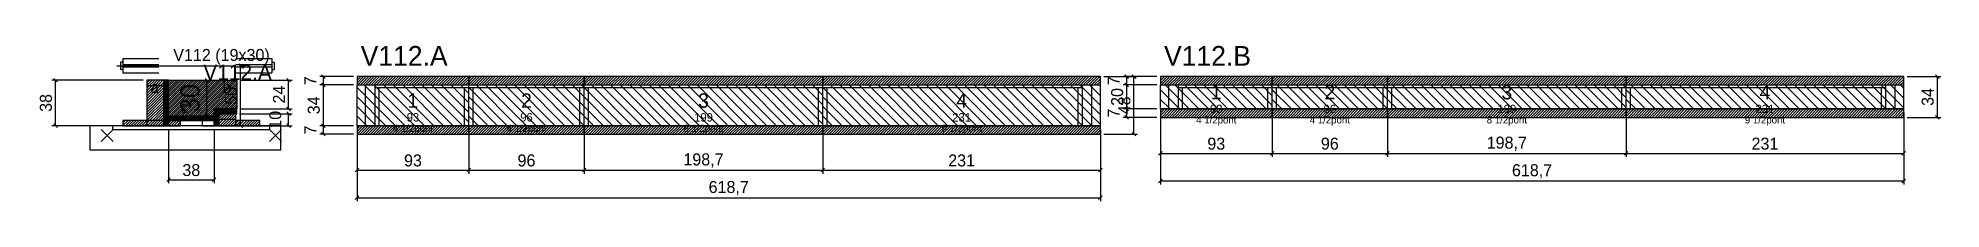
# Model space of a CAD drawing. Extents: x -69 to 1515, y -97 to 33.
import ezdxf
from ezdxf.enums import TextEntityAlignment as Align

# ---------------------------------------------------------------- set-up
doc = ezdxf.new("R2010")
doc.units = 0
for name, color, linetype in [('5', 5, 'Continuous'), ('barrote', 126, 'Continuous'), ('CONCRETO', 251, 'Continuous'), ('COTA', 241, 'Continuous'), ('Cota Seção (2x)', 241, 'Continuous'), ('detalhes', 7, 'Continuous'), ('Hachura', 251, 'Continuous'), ('Madeira', 126, 'Continuous'), ('NOMENCLATURA', 7, 'Continuous'), ('Painéis', 200, 'Continuous'), ('presilha', 224, 'Continuous'), ('Reaproveitamento', 30, 'Continuous'), ('SARR_2.2x7', 40, 'Continuous'), ('SARR_3.5x7', 81, 'Continuous'), ('SCO-___-LAJ', 224, 'Continuous'), ('TENSOR', 224, 'Continuous'), ('texto', 7, 'Continuous'), ('Texto Seção', 7, 'Continuous')]:
    doc.layers.add(name, color=color, linetype=linetype)
doc.dimstyles.new('PAINEL', dxfattribs={"dimtxt": 10, "dimasz": 3, "dimexe": 3, "dimexo": 3, "dimgap": 3, "dimtad": 1, "dimblk": 'OBLIQUE', "dimblk1": 'OBLIQUE', "dimcen": 2.5, "dimclrd": 4, "dimclre": 4, "dimclrt": 240, "dimazin": 3, "dimtfac": 1, "dimtmove": 0, "dimatfit": 3})
doc.dimstyles.new('SECAO2X', dxfattribs={"dimtxt": 16, "dimasz": 3, "dimexe": 3, "dimexo": 3, "dimgap": 3, "dimtad": 1, "dimblk": 'OBLIQUE', "dimblk1": 'OBLIQUE', "dimcen": 2.5, "dimclrd": 4, "dimclre": 4, "dimclrt": 240, "dimazin": 3, "dimtfac": 1, "dimtmove": 0, "dimatfit": 3})

# ---------------------------------------------------------------- blocks, each defined once
blk = doc.blocks.new('_OBLIQUE')
at = {"color": 0, "linetype": 'BYBLOCK'}
blk.add_line((-0.5, -0.5), (0.5, 0.5), dxfattribs=at)

msp = doc.modelspace()

# ---------------------------------------------------------------- hatches: boundary and pattern name
at = {"layer": 'COTA'}
h = msp.add_hatch(dxfattribs=at)
h.set_pattern_fill('ANSI31', scale=0.4)
h.paths.add_polyline_path([(40, -26), (40, 4), (97, 4), (97, -20), (78, -20), (78, -26)])
h = msp.add_hatch(dxfattribs=at)
h.set_pattern_fill('ANSI31', scale=0.5)
h.paths.add_polyline_path([(197, 0), (290, 0), (290, 7), (197, 7)])
h = msp.add_hatch(dxfattribs=at)
h.set_pattern_fill('ANSI31', scale=0.5)
h.paths.add_polyline_path([(290, 0), (386, 0), (386, 7), (290, 7)])
h = msp.add_hatch(dxfattribs=at)
h.set_pattern_fill('ANSI31', scale=0.5)
h.paths.add_polyline_path([(386, 0), (584.7, 0), (584.7, 7), (386, 7)])
h = msp.add_hatch(dxfattribs=at)
h.set_pattern_fill('ANSI31', scale=0.5)
h.paths.add_polyline_path([(584.7, 0), (815.7, 0), (815.7, 7), (584.7, 7)])
h = msp.add_hatch(dxfattribs=at)
h.set_pattern_fill('ANSI31', scale=0.5)
h.paths.add_polyline_path([(865.7, 0), (958.7, 0), (958.7, 7), (865.7, 7)])
h = msp.add_hatch(dxfattribs=at)
h.set_pattern_fill('ANSI31', scale=0.5)
h.paths.add_polyline_path([(958.7, 0), (1054.7, 0), (1054.7, 7), (958.7, 7)])
h = msp.add_hatch(dxfattribs=at)
h.set_pattern_fill('ANSI31', scale=0.5)
h.paths.add_polyline_path([(1054.7, 0), (1253.4, 0), (1253.4, 7), (1054.7, 7)])
h = msp.add_hatch(dxfattribs=at)
h.set_pattern_fill('ANSI31', scale=0.5)
h.paths.add_polyline_path([(1253.4, 0), (1484.4, 0), (1484.4, 7), (1253.4, 7)])
h = msp.add_hatch(dxfattribs=at)
h.set_pattern_fill('ANSI31', scale=0.5)
h.paths.add_polyline_path([(865.7, -27), (958.7, -27), (958.7, -20), (865.7, -20)])
h = msp.add_hatch(dxfattribs=at)
h.set_pattern_fill('ANSI31', scale=0.5)
h.paths.add_polyline_path([(958.7, -27), (1054.7, -27), (1054.7, -20), (958.7, -20)])
h = msp.add_hatch(dxfattribs=at)
h.set_pattern_fill('ANSI31', scale=0.5)
h.paths.add_polyline_path([(1054.7, -27), (1253.4, -27), (1253.4, -20), (1054.7, -20)])
h = msp.add_hatch(dxfattribs=at)
h.set_pattern_fill('ANSI31', scale=0.5)
h.paths.add_polyline_path([(1253.4, -27), (1484.4, -27), (1484.4, -20), (1253.4, -20)])
h = msp.add_hatch(dxfattribs=at)
h.set_pattern_fill('ANSI31', scale=0.5)
h.paths.add_polyline_path([(197, -41), (290, -41), (290, -34), (197, -34)])
h = msp.add_hatch(dxfattribs=at)
h.set_pattern_fill('ANSI31', scale=0.5)
h.paths.add_polyline_path([(290, -41), (386, -41), (386, -34), (290, -34)])
h = msp.add_hatch(dxfattribs=at)
h.set_pattern_fill('ANSI31', scale=0.5)
h.paths.add_polyline_path([(386, -41), (584.7, -41), (584.7, -34), (386, -34)])
h = msp.add_hatch(dxfattribs=at)
h.set_pattern_fill('ANSI31', scale=0.5)
h.paths.add_polyline_path([(584.7, -41), (815.7, -41), (815.7, -34), (584.7, -34)])
at = {"layer": 'Hachura'}
h = msp.add_hatch(dxfattribs=at)
h.set_pattern_fill('ANSI31', scale=0.5)
h.paths.add_polyline_path([(22, -34), (36, -34), (36, 4), (22, 4)])
h = msp.add_hatch(dxfattribs=at)
h.set_pattern_fill('ANSI31', scale=0.5)
h.paths.add_polyline_path([(22, -0.4), (36, -0.4), (36, 4), (22, 4)])
h = msp.add_hatch(dxfattribs=at)
h.set_pattern_fill('SOLID')
h.paths.add_polyline_path([(36, -34), (40, -34), (40, 4), (36, 4)])
h = msp.add_hatch(dxfattribs=at)
h.set_pattern_fill('ANSI31', scale=0.5)
h.paths.add_polyline_path([(2, -34), (22, -34), (22, -29.6), (2, -29.6)])
h = msp.add_hatch(dxfattribs=at)
h.set_pattern_fill('SOLID')
h.paths.add_polyline_path([(40, -29.6), (78, -29.6), (78, -26), (40, -26)])
h = msp.add_hatch(dxfattribs=at)
h.set_pattern_fill('ANSI31', scale=0.5)
h.paths.add_polyline_path([(40, -34), (50, -34), (50, -29.6), (40, -29.6)])
h = msp.add_hatch(dxfattribs=at)
h.set_pattern_fill('SOLID')
h.paths.add_polyline_path([(78, -24), (97, -24), (97, -20), (78, -20)])
h = msp.add_hatch(dxfattribs=at)
h.set_pattern_fill('SOLID')
h.paths.add_polyline_path([(78, -34), (82, -34), (82, -24), (78, -24)])
h = msp.add_hatch(dxfattribs=at)
h.set_pattern_fill('ANSI31', scale=0.5)
h.paths.add_polyline_path([(82, -34), (96, -34), (96, -24), (82, -24)])
h = msp.add_hatch(dxfattribs=at)
h.set_pattern_fill('ANSI31', scale=0.5)
h.paths.add_polyline_path([(82, -28.4), (96, -28.4), (96, -24), (82, -24)])
h = msp.add_hatch(dxfattribs=at)
h.set_pattern_fill('ANSI31', scale=0.5)
h.paths.add_polyline_path([(96, -34), (116, -34), (116, -29.6), (96, -29.6)])

# ---------------------------------------------------------------- linework, layer by layer
for p, q in [((0, 19), (0, 13)), ((2, 19), (0, 19)), ((2, 22), (32, 22)), ((2, 22), (2, 10)), ((2, 17), (32, 17)), ((96, 22), (126, 22)), ((96, 17), (126, 17)), ((126, 22), (126, 10)), ((126, 19), (128, 19)), ((128, 19), (128, 13)), ((2, 13), (0, 13)), ((2, 15), (32, 15)), ((2, 10), (32, 10)), ((96, 15), (126, 15)), ((96, 10), (126, 10)), ((126, 13), (128, 13))]:
    msp.add_line(p, q)
at = {"layer": 'barrote'}
msp.add_lwpolyline([(-25.5, -54), (133.5, -54), (133.5, -34), (-25.5, -34)], close=True, dxfattribs=at)
at = {"layer": 'CONCRETO'}
msp.add_lwpolyline([(40, -26), (40, 4), (97, 4), (97, -20), (78, -20), (78, -26)], close=True, dxfattribs=at)
at = {"layer": 'Madeira'}
for points in [[(22, -34), (36, -34), (36, 4), (22, 4)], [(22, -0.4), (36, -0.4), (36, 4), (22, 4)], [(2, -34), (22, -34), (22, -29.6), (2, -29.6)], [(22, -34), (36, -34), (36, -29.6), (22, -29.6)], [(40, -34), (50, -34), (50, -29.6), (40, -29.6)], [(68, -34), (78, -34), (78, -29.6), (68, -29.6)], [(82, -34), (96, -34), (96, -24), (82, -24)], [(82, -28.4), (96, -28.4), (96, -24), (82, -24)], [(96, -34), (116, -34), (116, -29.6), (96, -29.6)]]:
    msp.add_lwpolyline(points, close=True, dxfattribs=at)
at = {"layer": 'Painéis'}
for p, q in [((197, 0), (290, 0)), ((197, -34), (197, 0)), ((290, -34), (290, 0)), ((290, -34), (290, 0)), ((290, 0), (386, 0)), ((290, -34), (290, 0)), ((386, -34), (386, 0)), ((386, -34), (386, 0)), ((386, 0), (584.7, 0)), ((386, -34), (386, 0)), ((584.7, -34), (584.7, 0)), ((584.7, -34), (584.7, 0)), ((584.7, 0), (815.7, 0)), ((584.7, -34), (584.7, 0)), ((815.7, -34), (815.7, 0)), ((865.7, 0), (958.7, 0)), ((865.7, -20), (865.7, 0)), ((958.7, -20), (958.7, 0)), ((958.7, -20), (958.7, 0)), ((958.7, 0), (1054.7, 0)), ((958.7, -20), (958.7, 0)), ((1054.7, -20), (1054.7, 0)), ((1054.7, -20), (1054.7, 0)), ((1054.7, 0), (1253.4, 0)), ((1054.7, -20), (1054.7, 0)), ((1253.4, -20), (1253.4, 0)), ((1253.4, -20), (1253.4, 0)), ((1253.4, 0), (1484.4, 0)), ((1253.4, -20), (1253.4, 0)), ((1484.4, -20), (1484.4, 0)), ((865.7, -20), (958.7, -20)), ((958.7, -20), (1054.7, -20)), ((1054.7, -20), (1253.4, -20)), ((1253.4, -20), (1484.4, -20)), ((197, -34), (290, -34)), ((290, -34), (386, -34)), ((386, -34), (584.7, -34)), ((584.7, -34), (815.7, -34))]:
    msp.add_line(p, q, dxfattribs=at)
for points in [[(36, -34), (40, -34), (40, 4), (36, 4)], [(40, -29.6), (78, -29.6), (78, -26), (40, -26)], [(78, -24), (97, -24), (97, -20), (78, -20)], [(78, -34), (82, -34), (82, -24), (78, -24)]]:
    msp.add_lwpolyline(points, close=True, dxfattribs=at)
at = {"layer": 'presilha'}
for p, q in [((-16, -47), (-6, -37)), ((-16, -37), (-6, -47)), ((124, -47), (134, -37)), ((124, -37), (134, -47))]:
    msp.add_line(p, q, dxfattribs=at)
at = {"layer": 'Reaproveitamento', "color": 30}
for p, q in [((237, -34), (203, 0)), ((245, -34), (211, 0)), ((253, -34), (219, 0)), ((261, -34), (227, 0)), ((269, -34), (235, 0)), ((277, -34), (243, 0)), ((285, -34), (251, 0)), ((290, -31), (259, 0)), ((290, -23), (267, 0)), ((290, -15), (275, 0)), ((290, -7), (283, 0)), ((330, -34), (296, 0)), ((338, -34), (304, 0)), ((346, -34), (312, 0)), ((354, -34), (320, 0)), ((362, -34), (328, 0)), ((370, -34), (336, 0)), ((378, -34), (344, 0)), ((386, -34), (352, 0)), ((386, -26), (360, 0)), ((386, -18), (368, 0)), ((386, -10), (376, 0)), ((386, -2), (384, 0)), ((426, -34), (392, 0)), ((434, -34), (400, 0)), ((442, -34), (408, 0)), ((450, -34), (416, 0)), ((458, -34), (424, 0)), ((466, -34), (432, 0)), ((474, -34), (440, 0)), ((482, -34), (448, 0)), ((490, -34), (456, 0)), ((498, -34), (464, 0)), ((506, -34), (472, 0)), ((514, -34), (480, 0)), ((522, -34), (488, 0)), ((530, -34), (496, 0)), ((538, -34), (504, 0)), ((546, -34), (512, 0)), ((554, -34), (520, 0)), ((562, -34), (528, 0)), ((570, -34), (536, 0)), ((578, -34), (544, 0)), ((584.7, -32.7), (552, 0)), ((584.7, -24.7), (560, 0)), ((584.7, -16.7), (568, 0)), ((584.7, -8.7), (576, 0)), ((584.7, -0.7), (584, 0)), ((624.7, -34), (590.7, 0)), ((632.7, -34), (598.7, 0)), ((640.7, -34), (606.7, 0)), ((648.7, -34), (614.7, 0)), ((656.7, -34), (622.7, 0)), ((664.7, -34), (630.7, 0)), ((672.7, -34), (638.7, 0)), ((680.7, -34), (646.7, 0)), ((688.7, -34), (654.7, 0)), ((696.7, -34), (662.7, 0)), ((704.7, -34), (670.7, 0)), ((712.7, -34), (678.7, 0)), ((720.7, -34), (686.7, 0)), ((728.7, -34), (694.7, 0)), ((736.7, -34), (702.7, 0)), ((744.7, -34), (710.7, 0)), ((752.7, -34), (718.7, 0)), ((760.7, -34), (726.7, 0)), ((768.7, -34), (734.7, 0)), ((776.7, -34), (742.7, 0)), ((784.7, -34), (750.7, 0)), ((792.7, -34), (758.7, 0)), ((800.7, -34), (766.7, 0)), ((808.7, -34), (774.7, 0)), ((815.7, -33), (782.7, 0)), ((815.7, -25), (790.7, 0)), ((815.7, -17), (798.7, 0)), ((815.7, -9), (806.7, 0)), ((815.7, -1), (814.7, 0)), ((889.7, -20), (869.7, 0)), ((897.7, -20), (877.7, 0)), ((905.7, -20), (885.7, 0)), ((913.7, -20), (893.7, 0)), ((921.7, -20), (901.7, 0)), ((929.7, -20), (909.7, 0)), ((937.7, -20), (917.7, 0)), ((945.7, -20), (925.7, 0)), ((953.7, -20), (933.7, 0)), ((958.7, -17), (941.7, 0)), ((958.7, -9), (949.7, 0)), ((958.7, -1), (957.7, 0)), ((982.7, -20), (962.7, 0)), ((990.7, -20), (970.7, 0)), ((998.7, -20), (978.7, 0)), ((1006.7, -20), (986.7, 0)), ((1014.7, -20), (994.7, 0)), ((1022.7, -20), (1002.7, 0)), ((1030.7, -20), (1010.7, 0)), ((1038.7, -20), (1018.7, 0)), ((1046.7, -20), (1026.7, 0)), ((1054.7, -20), (1034.7, 0)), ((1054.7, -12), (1042.7, 0)), ((1054.7, -4), (1050.7, 0)), ((1078.7, -20), (1058.7, 0)), ((1086.7, -20), (1066.7, 0)), ((1094.7, -20), (1074.7, 0)), ((1102.7, -20), (1082.7, 0)), ((1110.7, -20), (1090.7, 0)), ((1118.7, -20), (1098.7, 0)), ((1126.7, -20), (1106.7, 0)), ((1134.7, -20), (1114.7, 0)), ((1142.7, -20), (1122.7, 0)), ((1150.7, -20), (1130.7, 0)), ((1158.7, -20), (1138.7, 0)), ((1166.7, -20), (1146.7, 0)), ((1174.7, -20), (1154.7, 0)), ((1182.7, -20), (1162.7, 0)), ((1190.7, -20), (1170.7, 0)), ((1198.7, -20), (1178.7, 0)), ((1206.7, -20), (1186.7, 0)), ((1214.7, -20), (1194.7, 0)), ((1222.7, -20), (1202.7, 0)), ((1230.7, -20), (1210.7, 0)), ((1238.7, -20), (1218.7, 0)), ((1246.7, -20), (1226.7, 0)), ((1253.4, -18.7), (1234.7, 0)), ((1253.4, -10.7), (1242.7, 0)), ((1253.4, -2.7), (1250.7, 0)), ((1277.4, -20), (1257.4, 0)), ((1285.4, -20), (1265.4, 0)), ((1293.4, -20), (1273.4, 0)), ((1301.4, -20), (1281.4, 0)), ((1309.4, -20), (1289.4, 0)), ((1317.4, -20), (1297.4, 0)), ((1325.4, -20), (1305.4, 0)), ((1333.4, -20), (1313.4, 0)), ((1341.4, -20), (1321.4, 0)), ((1349.4, -20), (1329.4, 0)), ((1357.4, -20), (1337.4, 0)), ((1365.4, -20), (1345.4, 0)), ((1373.4, -20), (1353.4, 0)), ((1381.4, -20), (1361.4, 0)), ((1389.4, -20), (1369.4, 0)), ((1397.4, -20), (1377.4, 0)), ((1405.4, -20), (1385.4, 0)), ((1413.4, -20), (1393.4, 0)), ((1421.4, -20), (1401.4, 0)), ((1429.4, -20), (1409.4, 0)), ((1437.4, -20), (1417.4, 0)), ((1445.4, -20), (1425.4, 0)), ((1453.4, -20), (1433.4, 0)), ((1461.4, -20), (1441.4, 0)), ((1469.4, -20), (1449.4, 0)), ((1477.4, -20), (1457.4, 0)), ((1484.4, -19), (1465.4, 0)), ((1484.4, -11), (1473.4, 0)), ((1484.4, -3), (1481.4, 0)), ((229, -34), (197, -2)), ((221, -34), (197, -10)), ((322, -34), (290, -2)), ((314, -34), (290, -10)), ((418, -34), (386, -2)), ((410, -34), (386, -10)), ((616.7, -34), (584.7, -2)), ((608.7, -34), (584.7, -10)), ((881.7, -20), (865.7, -4)), ((873.7, -20), (865.7, -12)), ((974.7, -20), (958.7, -4)), ((966.7, -20), (958.7, -12)), ((1070.7, -20), (1054.7, -4)), ((1062.7, -20), (1054.7, -12)), ((1269.4, -20), (1253.4, -4)), ((1261.4, -20), (1253.4, -12)), ((213, -34), (197, -18)), ((205, -34), (197, -26)), ((306, -34), (290, -18)), ((298, -34), (290, -26)), ((402, -34), (386, -18)), ((394, -34), (386, -26)), ((600.7, -34), (584.7, -18)), ((592.7, -34), (584.7, -26)), ((865.7, -20), (865.7, -20)), ((958.7, -20), (958.7, -20)), ((1054.7, -20), (1054.7, -20)), ((1253.4, -20), (1253.4, -20)), ((197, -34), (197, -34)), ((290, -34), (290, -34)), ((386, -34), (386, -34)), ((584.7, -34), (584.7, -34))]:
    msp.add_line(p, q, dxfattribs=at)
at = {"layer": 'SARR_2.2x7'}
for p, q in [((204, -34), (204, 0)), ((808.7, -34), (808.7, 0)), ((872.7, -20), (872.7, 0)), ((1477.4, -20), (1477.4, 0)), ((212, -2.2), (290, -2.2)), ((290, -2.2), (386, -2.2)), ((386, -2.2), (584.7, -2.2)), ((584.7, -2.2), (800.7, -2.2)), ((880.7, -2.2), (958.7, -2.2)), ((958.7, -2.2), (1054.7, -2.2)), ((1054.7, -2.2), (1253.4, -2.2)), ((1253.4, -2.2), (1469.4, -2.2))]:
    msp.add_line(p, q, dxfattribs=at)
at = {"layer": 'SARR_3.5x7'}
for p, q in [((212, -34), (212, 0)), ((290, -34), (290, 0)), ((290, -34), (290, 0)), ((386, -34), (386, 0)), ((386, -34), (386, 0)), ((584.7, -34), (584.7, 0)), ((584.7, -34), (584.7, 0)), ((800.7, -34), (800.7, 0)), ((880.7, -20), (880.7, 0)), ((958.7, -20), (958.7, 0)), ((958.7, -20), (958.7, 0)), ((1054.7, -20), (1054.7, 0)), ((1054.7, -20), (1054.7, 0)), ((1253.4, -20), (1253.4, 0)), ((1253.4, -20), (1253.4, 0)), ((1469.4, -20), (1469.4, 0)), ((215.5, -34), (215.5, -2.2)), ((286.5, -34), (286.5, -2.2)), ((293.5, -34), (293.5, -2.2)), ((382.5, -34), (382.5, -2.2)), ((389.5, -34), (389.5, -2.2)), ((581.2, -34), (581.2, -2.2)), ((588.2, -34), (588.2, -2.2)), ((797.2, -34), (797.2, -2.2)), ((884.2, -20), (884.2, -2.2)), ((955.2, -20), (955.2, -2.2)), ((962.2, -20), (962.2, -2.2)), ((1051.2, -20), (1051.2, -2.2)), ((1058.2, -20), (1058.2, -2.2)), ((1249.9, -20), (1249.9, -2.2)), ((1256.9, -20), (1256.9, -2.2)), ((1465.9, -20), (1465.9, -2.2)), ((880.7, -20), (884.2, -20)), ((955.2, -20), (958.7, -20)), ((958.7, -20), (962.2, -20)), ((1051.2, -20), (1054.7, -20)), ((1054.7, -20), (1058.2, -20)), ((1249.9, -20), (1253.4, -20)), ((1253.4, -20), (1256.9, -20)), ((1465.9, -20), (1469.4, -20)), ((212, -34), (215.5, -34)), ((286.5, -34), (290, -34)), ((290, -34), (293.5, -34)), ((382.5, -34), (386, -34)), ((386, -34), (389.5, -34)), ((581.2, -34), (584.7, -34)), ((584.7, -34), (588.2, -34)), ((797.2, -34), (800.7, -34))]:
    msp.add_line(p, q, dxfattribs=at)
at = {"layer": 'SCO-___-LAJ'}
for points in [[(197, 0), (290, 0), (290, 7), (197, 7)], [(290, 0), (386, 0), (386, 7), (290, 7)], [(386, 0), (584.7, 0), (584.7, 7), (386, 7)], [(584.7, 0), (815.7, 0), (815.7, 7), (584.7, 7)], [(865.7, 0), (958.7, 0), (958.7, 7), (865.7, 7)], [(958.7, 0), (1054.7, 0), (1054.7, 7), (958.7, 7)], [(1054.7, 0), (1253.4, 0), (1253.4, 7), (1054.7, 7)], [(1253.4, 0), (1484.4, 0), (1484.4, 7), (1253.4, 7)], [(865.7, -27), (958.7, -27), (958.7, -20), (865.7, -20)], [(958.7, -27), (1054.7, -27), (1054.7, -20), (958.7, -20)], [(1054.7, -27), (1253.4, -27), (1253.4, -20), (1054.7, -20)], [(1253.4, -27), (1484.4, -27), (1484.4, -20), (1253.4, -20)], [(-6.5, -37.2), (124.5, -37.2), (124.5, -34), (-6.5, -34)], [(197, -41), (290, -41), (290, -34), (197, -34)], [(290, -41), (386, -41), (386, -34), (290, -34)], [(386, -41), (584.7, -41), (584.7, -34), (386, -34)], [(584.7, -41), (815.7, -41), (815.7, -34), (584.7, -34)]]:
    msp.add_lwpolyline(points, close=True, dxfattribs=at)
at = {"layer": 'TENSOR'}
msp.add_line((-3, 16), (95, 16), dxfattribs=at)

# ---------------------------------------------------------------- texts
at = {"layer": '5'}
for s, height, p in [('1', 12, (912.2, -6)), ('2', 12, (1006.7, -6)), ('3', 12, (1154.05, -6)), ('4', 12, (1368.9, -6)), ('1', 12, (243.5, -13)), ('2', 12, (338, -13)), ('3', 12, (485.35, -13)), ('4', 12, (700.2, -13)), ('93', 7, (243.5, -27)), ('96', 7, (338, -27)), ('199', 7, (485.35, -27)), ('231', 7, (700.2, -27)), ('93', 7, (912.2, -20)), ('96', 7, (1006.7, -20)), ('199', 7, (1154.05, -20)), ('231', 7, (1368.9, -20))]:
    msp.add_text(s, height=height, dxfattribs=at).set_placement(p, align=Align.MIDDLE_CENTER)
at = {"layer": 'detalhes'}
for s, p in [('a', (25, -6.7)), ('b', (85, -6.7)), ('c', (50, -23.5))]:
    msp.add_text(s, height=9.6, dxfattribs=at).set_placement(p)
at = {"layer": 'NOMENCLATURA'}
for s, p in [('V112.A', (200, 16)), ('V112.B', (868.7, 16))]:
    msp.add_text(s, height=16.5, dxfattribs=at).set_placement(p)
at = {"layer": 'texto', "char_height": 6, "attachment_point": 5}
for s, insert in [('4 1/2pont', (912.2, -30)), ('4 1/2pont', (1006.7, -30)), ('8 1/2pont', (1154.05, -30)), ('9 1/2pont', (1368.9, -30)), ('4 1/2pont', (243.5, -37)), ('4 1/2pont', (338, -37)), ('8 1/2pont', (485.35, -37)), ('9 1/2pont', (700.2, -37))]:
    msp.add_mtext(s, dxfattribs=dict(at, insert=insert))
at = {"layer": 'Texto Seção'}
for s, height, p in [('V112 (19x30)', 10, (44, 20)), ('V112.A', 13, (69, 4))]:
    msp.add_text(s, height=height, dxfattribs=at).set_placement(p)

# ---------------------------------------------------------------- dimensions: what is measured, and where the dimension line sits
at = {"layer": 'COTA'}
for base, p1, p2 in [((100, -34), (96, -34), (96, 16)), ((-54, -34), (2, -34), (22, 4)), ((140, -20), (97, -20), (97, 4)), ((169, 0), (197, 0), (197, 7)), ((169, -34), (197, -34), (197, 0)), ((843.7, -41), (815.7, -41), (815.7, 7)), ((837.7, 0), (865.7, 0), (865.7, 7)), ((837.7, -20), (865.7, -20), (865.7, 0)), ((1512.4, -27), (1484.4, -27), (1484.4, 7)), ((140, -34), (96, -34), (96, -24)), ((837.7, -27), (865.7, -27), (865.7, -20)), ((169, -41), (197, -41), (197, -34))]:
    msp.add_linear_dim(base=base, p1=p1, p2=p2, angle=90, dimstyle='PAINEL', dxfattribs=at).render()
for base, p1, p2 in [((865.7, -57), (865.7, -20), (958.7, -20)), ((865.7, -80), (865.7, -20), (1484.4, -20)), ((958.7, -57), (958.7, -20), (1054.7, -20)), ((1054.7, -57), (1054.7, -20), (1253.4, -20)), ((1253.4, -57), (1253.4, -20), (1484.4, -20)), ((40, -79), (40, -34), (78, -34)), ((197, -71), (197, -34), (290, -34)), ((197, -94), (197, -34), (815.7, -34)), ((290, -71), (290, -34), (386, -34)), ((386, -71), (386, -34), (584.7, -34)), ((584.7, -71), (584.7, -34), (815.7, -34))]:
    msp.add_linear_dim(base=base, p1=p1, p2=p2, dimstyle='PAINEL', dxfattribs=at).render()
at = {"layer": 'Cota Seção (2x)'}
msp.add_linear_dim(base=(72, -26), p1=(40, -26), p2=(40, 4), angle=90, dimstyle='SECAO2X', dxfattribs=at).render()

doc.saveas('drawing.dxf')
